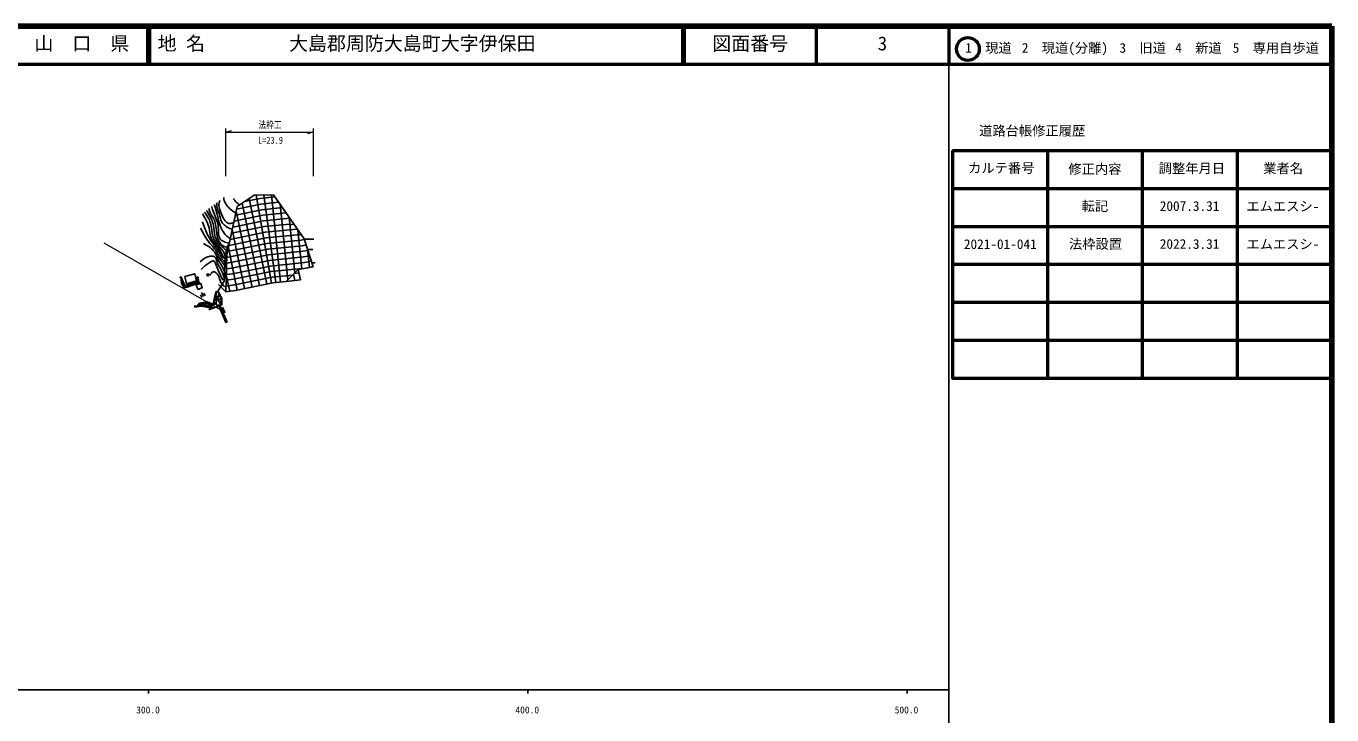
# Model space of a CAD drawing. Units: millimetres on the paper, with parts at other scales. Extents: x 40 to 680, y 20 to 380.
# Drawn here: x 335.7 to 680, y 198.4 to 380 of the extents above; entities that cross this region are included whole.
import ezdxf
from ezdxf.enums import TextEntityAlignment as Align

# ---------------------------------------------------------------- set-up
doc = ezdxf.new("R2010")
doc.units = ezdxf.units.MM
for name, color, linetype, lineweight in [('M-BGD', 7, 'Continuous', 25), ('M-STR-HTXT', 7, 'Continuous', 13), ('M-STR-STR3', 7, 'Continuous', 25), ('M-TTL', 2, 'Continuous', 140), ('M-TTL-BAND', 7, 'Continuous', 25), ('M-TTL-FRAM', 2, 'Continuous', 50), ('M-TTL-LINE', 7, 'Continuous', 50)]:
    doc.layers.add(name, color=color, linetype=linetype, lineweight=lineweight)
doc.layers.add('M-TTL-TXT', color=7, linetype='Continuous')
doc.styles.add('ＭＳ ゴシック', font='')
doc.styles.get('ＭＳ ゴシック').set_extended_font_data('MS Gothic')

msp = doc.modelspace()

# ---------------------------------------------------------------- linework, layer by layer
at = {"layer": 'M-BGD'}
for p, q in [((391.355, 332.419), (395.826, 335.421)), ((376.465, 313.964), (377.43, 311.769)), ((383.354, 314.297), (383.798, 314.525)), ((377.43, 311.769), (377.906, 311.575)), ((377.906, 311.575), (380.611, 312.421)), ((385.777, 310.004), (385.343, 308.432)), ((385.777, 310.004), (386.557, 309.78)), ((386.406, 311.884), (388.389, 309.934)), ((380.846, 306.185), (381.384, 306.914)), ((381.143, 306.587), (381.357, 306.346)), ((381.291, 306.788), (381.386, 306.657)), ((381.384, 306.914), (383.429, 307.285)), ((381.477, 306.931), (381.746, 306.469)), ((381.692, 309.1), (382.035, 308.433)), ((381.74, 306.978), (381.854, 306.737)), ((381.909, 309.773), (382.48, 308.661)), ((382.003, 307.026), (382.181, 306.549)), ((382.253, 307.072), (382.323, 306.827)), ((382.504, 307.117), (382.602, 306.622)), ((382.582, 309.557), (382.924, 308.89)), ((382.753, 307.162), (382.782, 306.912)), ((383.001, 307.207), (383.019, 306.695)), ((383.253, 307.253), (383.241, 306.997)), ((383.429, 307.285), (384.727, 306.758)), ((383.501, 307.256), (383.453, 306.77)), ((383.733, 307.161), (383.713, 306.919)), ((383.964, 307.067), (383.934, 306.614)), ((384.196, 306.973), (384.184, 306.746)), ((384.428, 306.879), (384.412, 306.446)), ((384.659, 306.785), (384.655, 306.568)), ((384.727, 306.758), (385.096, 306.894)), ((384.893, 306.819), (385.061, 306.408)), ((385.096, 306.894), (385.343, 308.432)), ((385.102, 306.926), (385.274, 306.787)), ((385.141, 307.173), (385.721, 306.775)), ((385.197, 307.52), (385.506, 307.353)), ((385.253, 307.867), (385.87, 307.615)), ((385.306, 308.197), (385.626, 308.103)), ((385.369, 308.524), (385.843, 308.419)), ((385.435, 308.765), (385.672, 308.711)), ((385.502, 309.006), (385.822, 308.93)), ((385.568, 309.247), (385.728, 309.208)), ((385.634, 309.488), (385.8, 309.446)), ((385.701, 309.729), (385.784, 309.707)), ((385.82, 306.831), (386.148, 306.066)), ((387.286, 306.489), (386.148, 306.066)), ((387.28, 308.274), (386.364, 307.834)), ((386.989, 308.879), (386.384, 308.588)), ((386.773, 309.33), (386.47, 309.184)), ((387.307, 307.269), (386.625, 307.287)), ((386.881, 309.104), (386.73, 309.032)), ((387.321, 307.777), (386.813, 307.791)), ((387.135, 308.576), (386.832, 308.431)), ((387.298, 306.928), (386.957, 306.937)), ((380.846, 306.185), (380.026, 306.192)), ((380.078, 305.848), (381.896, 306.127)), ((381.896, 306.127), (383.407, 305.894)), ((382.053, 306.103), (382.064, 306.173)), ((382.3, 306.065), (382.323, 306.204)), ((382.547, 306.027), (382.574, 306.182)), ((382.794, 305.988), (382.851, 306.299)), ((383.041, 305.95), (383.08, 306.152)), ((383.288, 305.912), (383.369, 306.314)), ((383.407, 305.894), (384.744, 305.552)), ((383.533, 305.862), (383.579, 306.08)), ((383.775, 305.8), (383.87, 306.237)), ((383.842, 305.202), (384.744, 305.552)), ((384.017, 305.738), (384.068, 305.96)), ((384.259, 305.676), (384.365, 306.12)), ((384.744, 305.552), (386.148, 306.066)), ((388.393, 301.816), (386.514, 306.202)), ((388.669, 301.934), (386.795, 306.307)), ((387.504, 305.876), (388.119, 304.507)), ((388.393, 301.816), (388.669, 301.934))]:
    msp.add_line(p, q, dxfattribs=at)
for points in [[(390.47, 328.299), (390.19, 328.143), (389.935, 328.033), (389.681, 327.954), (389.485, 327.922), (389.289, 327.921), (389.113, 327.951), (388.944, 328.012), (388.761, 328.112), (388.582, 328.246), (388.378, 328.441), (388.184, 328.669), (387.954, 328.996), (387.736, 329.359), (387.413, 329.989), (387.123, 330.618), (386.922, 331.106), (386.756, 331.589), (386.654, 331.965), (386.584, 332.341), (386.553, 332.664), (386.551, 332.983), (386.579, 333.27), (386.637, 333.559), (386.74, 333.886), (386.778, 333.979)], [(387.841, 334.778), (387.84, 334.62), (387.873, 334.337), (387.937, 334.051), (388.034, 333.744), (388.16, 333.445), (388.322, 333.142), (388.514, 332.847), (388.754, 332.538), (389.025, 332.239), (389.367, 331.91), (389.742, 331.593), (390.238, 331.212), (390.762, 330.849), (390.988, 330.712)], [(391.981, 332.911), (391.729, 333.05), (391.487, 333.218), (391.234, 333.433), (390.992, 333.679), (390.745, 333.976), (390.514, 334.302), (390.451, 334.399), (390.39, 334.498)], [(382.762, 330.961), (382.835, 330.834), (383.367, 330.012), (383.869, 329.179), (384.04, 328.827), (384.185, 328.459), (384.322, 328.017), (384.43, 327.564), (384.559, 326.836), (384.658, 326.1), (384.741, 325.487), (384.853, 324.888), (384.949, 324.526), (385.073, 324.176), (385.218, 323.846), (385.393, 323.522), (385.643, 323.135), (385.921, 322.76), (386.81, 321.712), (387.668, 320.653), (387.826, 320.388), (387.96, 320.103), (388.12, 319.625), (388.308, 319.158), (388.441, 318.948), (388.591, 318.766)], [(383.308, 331.371), (383.34, 331.293), (383.518, 330.937), (384.053, 330.03), (384.564, 329.103), (384.729, 328.713), (384.866, 328.307), (384.994, 327.829), (385.094, 327.336), (385.271, 326.001), (385.477, 324.681), (385.574, 324.333), (385.7, 323.992), (385.858, 323.659), (386.047, 323.333), (386.291, 322.977), (386.565, 322.631), (386.93, 322.228), (387.322, 321.839), (387.715, 321.489), (388.127, 321.164), (388.551, 320.867), (388.836, 320.691)], [(383.987, 331.881), (383.985, 331.866), (383.991, 331.589), (384.027, 331.319), (384.092, 331.075), (384.187, 330.839), (384.371, 330.495), (384.585, 330.157), (384.882, 329.711), (385.153, 329.249), (385.314, 328.904), (385.447, 328.548), (385.568, 328.131), (385.661, 327.7), (385.86, 326.101), (386.088, 324.514), (386.194, 324.116), (386.331, 323.72), (386.479, 323.383), (386.653, 323.061), (386.832, 322.79), (387.032, 322.542), (387.228, 322.343), (387.445, 322.165), (387.654, 322.031), (387.88, 321.923), (388.185, 321.816), (388.505, 321.737), (389.042, 321.649)], [(386.504, 324.824), (386.448, 325.155), (386.42, 325.501), (386.408, 326.3), (386.365, 327.098), (386.306, 327.527), (386.217, 327.953), (386.083, 328.434), (385.917, 328.918), (385.353, 330.277), (384.809, 331.667), (384.723, 332.004), (384.667, 332.343), (384.664, 332.391)], [(389.577, 324.142), (389.495, 324.149), (389.302, 324.198), (389.097, 324.284), (388.89, 324.406), (388.654, 324.583), (388.419, 324.799), (388.155, 325.087), (387.902, 325.409), (387.631, 325.806), (387.38, 326.228), (387.139, 326.695), (386.936, 327.152), (386.753, 327.646), (386.602, 328.14), (386.333, 329.243), (386.091, 330.364), (385.943, 330.996), (385.761, 331.637), (385.568, 332.21), (385.408, 332.781), (385.386, 332.933)], [(385.992, 333.389), (385.961, 333.16), (385.956, 332.894), (385.983, 332.576), (386.042, 332.251), (386.171, 331.765), (386.334, 331.273), (386.575, 330.589), (386.788, 329.893), (386.921, 329.332), (387.081, 328.786), (387.182, 328.545), (387.316, 328.307), (387.499, 328.043), (387.714, 327.788), (387.967, 327.536), (388.249, 327.298), (388.556, 327.078), (388.887, 326.879), (389.227, 326.71), (389.581, 326.566), (389.925, 326.459), (390.068, 326.428)], [(388.578, 318.192), (388.446, 318.298), (388.182, 318.547), (387.944, 318.813), (387.744, 319.082), (387.565, 319.374), (387.105, 320.276), (386.616, 321.168), (386.339, 321.576), (386.033, 321.974), (385.489, 322.635), (384.973, 323.309), (384.767, 323.628), (384.587, 323.964), (384.458, 324.269), (384.357, 324.587), (384.243, 325.085), (384.157, 325.597), (384.059, 326.218), (383.933, 326.829), (383.796, 327.314), (383.63, 327.792), (383.414, 328.316), (383.17, 328.829), (382.845, 329.433), (382.489, 330.031), (382.173, 330.518)], [(386.903, 319.69), (386.735, 320.067), (386.536, 320.437), (386.187, 320.991), (385.81, 321.533), (385.013, 322.614), (384.241, 323.712), (383.93, 324.215), (383.643, 324.737), (383.342, 325.353), (383.066, 325.989), (382.699, 326.934), (382.36, 327.894), (382.276, 328.137), (382.191, 328.385)], [(381.681, 326.747), (382.187, 325.752), (382.719, 324.774), (383.071, 324.187), (383.448, 323.617), (383.785, 323.158), (384.15, 322.713), (384.817, 321.973), (385.462, 321.215), (385.692, 320.892), (385.897, 320.552), (386.166, 320.001), (386.412, 319.429), (386.615, 318.975), (386.845, 318.533), (387.085, 318.161), (387.351, 317.805), (387.747, 317.301), (388.12, 316.777), (388.341, 316.421), (388.53, 316.099)], [(382.445, 322.675), (383.157, 322.273), (383.847, 321.849), (384.239, 321.576), (384.611, 321.281), (384.893, 321.021), (385.15, 320.743), (385.355, 320.479), (385.539, 320.194), (385.739, 319.806), (385.915, 319.399), (386.16, 318.79), (386.434, 318.19), (387.01, 317.252), (387.559, 316.299), (387.857, 315.604), (388.182, 314.92), (388.401, 314.571), (388.492, 314.447)], [(389.247, 322.602), (388.857, 322.199), (388.214, 319.392), (387.879, 312.713), (386.167, 309.892)], [(389.272, 322.718), (389.235, 322.724), (388.85, 322.809), (388.487, 322.921), (388.14, 323.059), (387.991, 323.129), (387.842, 323.206)], [(381.605, 317.871), (382.134, 318.292), (382.671, 318.681), (383.002, 318.887), (383.342, 319.063), (383.631, 319.181), (383.928, 319.27), (384.2, 319.321), (384.484, 319.344), (384.746, 319.336), (385.015, 319.297), (385.201, 319.243), (385.369, 319.163), (385.489, 319.073), (385.592, 318.959), (385.697, 318.787), (385.781, 318.588), (385.945, 318.038), (386.136, 317.502), (386.35, 317.058), (386.59, 316.631), (386.912, 316.074), (387.21, 315.499), (387.543, 314.762), (387.858, 314.004)], [(387.56, 313.04), (386.936, 314.326), (386.326, 315.652), (385.957, 316.524), (385.604, 317.435), (385.503, 317.715), (385.384, 317.96), (385.31, 318.032), (385.22, 318.078), (385.103, 318.098), (384.969, 318.089), (384.776, 318.038), (384.565, 317.949), (384.217, 317.754), (383.868, 317.523), (383.321, 317.125), (382.856, 316.751), (382.335, 316.289), (381.862, 315.84)], [(376.465, 313.964), (376.638, 312.098), (377.347, 311.02), (378.199, 311.173), (381.372, 312.29), (380.751, 313.838)], [(380.611, 312.421), (380.997, 312.827), (380.751, 313.838)], [(384.02, 314.216), (384.28, 314.571), (384.545, 314.885), (384.7, 315.027), (384.863, 315.138), (384.995, 315.195), (385.132, 315.221), (385.27, 315.214), (385.411, 315.176), (385.583, 315.093), (385.757, 314.974), (385.949, 314.802), (386.125, 314.604), (386.291, 314.368), (386.427, 314.121), (386.587, 313.75), (386.719, 313.367), (386.871, 312.898), (387.05, 312.446), (387.173, 312.213), (387.322, 311.994), (387.537, 311.751), (387.782, 311.52), (387.925, 311.396), (388.074, 311.27)], [(387.879, 313.937), (388.101, 313.674), (388.347, 313.427), (388.466, 313.325)], [(380.846, 306.185), (381.776, 306.478), (383.477, 306.774), (384.851, 306.292), (385.82, 306.831), (385.875, 307.678), (385.777, 310.004)], [(387.286, 306.489), (386.861, 306.794), (386.295, 307.976), (386.557, 309.78)], [(387.286, 306.489), (387.331, 308.166), (386.557, 309.78)], [(381.896, 306.127), (383.135, 306.351), (384.294, 306.171), (385.013, 305.65)]]:
    msp.add_lwpolyline(points, dxfattribs=at)
for points in [[(377.525, 313.969), (380.161, 314.677), (380.669, 312.784), (378.033, 312.077)], [(380.957, 310.583), (382.138, 310.988), (381.741, 312.146), (380.56, 311.741)], [(388.129, 304.759), (388.119, 304.507), (387.924, 304.666)]]:
    msp.add_lwpolyline(points, close=True, dxfattribs=at)
msp.add_circle((383.576, 314.411), 0.25, dxfattribs=at)
for centre, radius, start, end in [((388.611, 319.642), 0.5, 77.88898, 268.68402), ((376.636, 313.712), 0.305, 124.06354, 283.39355), ((376.877, 313.163), 0.305, 124.06354, 283.39355), ((380.803, 313.582), 0.26, 285.88348, 101.3934), ((380.925, 313.077), 0.26, 285.88348, 101.3934), ((377.118, 312.614), 0.305, 124.06354, 283.39355), ((377.359, 312.065), 0.305, 124.06354, 283.39355), ((377.671, 311.679), 0.257, 159.48041, 336.21146), ((378.166, 311.694), 0.286, 204.53522, 10.20242), ((378.707, 311.863), 0.286, 204.53522, 10.20242), ((379.248, 312.032), 0.286, 204.53522, 10.20242), ((379.789, 312.201), 0.286, 204.53522, 10.20242), ((380.33, 312.371), 0.286, 204.53522, 10.20242), ((380.781, 312.646), 0.282, 232.92474, 40.03494), ((387.022, 306.328), 0.309, 31.45898, 189.29156), ((386.453, 306.116), 0.309, 31.45898, 189.29156)]:
    msp.add_arc(centre, radius, start, end, dxfattribs=at)
for points, knots in [([(386.504, 324.824), (386.556, 324.529), (386.608, 324.234), (386.756, 323.989), (386.881, 323.784), (387.074, 323.614), (387.282, 323.479), (387.507, 323.334), (387.749, 323.231), (387.991, 323.129)], [0, 0, 0, 0, 1, 1, 1, 2, 2, 2, 3, 3, 3, 3]), ([(411.538, 323.83), (411.206, 323.839), (410.874, 323.849), (410.542, 323.85), (410.031, 323.851), (409.519, 323.83), (409.008, 323.81)], [0, 0, 0, 0, 1, 1, 1, 2, 2, 2, 2]), ([(411.279, 321.1), (411.067, 321.111), (410.854, 321.122), (410.642, 321.12), (410.389, 321.118), (410.137, 321.099), (409.885, 321.08)], [0, 0, 0, 0, 1, 1, 1, 2, 2, 2, 2]), ([(386.903, 319.69), (387.042, 319.362), (387.18, 319.034), (387.342, 318.712), (387.45, 318.498), (387.567, 318.287), (387.725, 318.112), (387.845, 317.979), (387.988, 317.867), (388.132, 317.754)], [0, 0, 0, 0, 1, 1, 1, 2, 2, 2, 3, 3, 3, 3]), ([(411.889, 317.635), (411.723, 317.61), (411.558, 317.585), (411.391, 317.56), (411.275, 317.544), (411.159, 317.527), (411.043, 317.511)], [0, 0, 0, 0, 1, 1, 1, 2, 2, 2, 2])]:
    msp.add_open_spline(points, degree=3, knots=knots, dxfattribs=at)
at = {"layer": 'M-STR-HTXT'}
for p, q in [((388.389, 340.443), (388.389, 353.021)), ((388.389, 352.021), (389.889, 352.441)), ((388.389, 352.021), (411.402, 352.021)), ((411.402, 352.021), (409.902, 351.601)), ((411.402, 353.021), (411.402, 340.443)), ((356.162, 322.839), (386.843, 305.278))]:
    msp.add_line(p, q, dxfattribs=at)
at = {"layer": 'M-STR-STR3'}
for p, q in [((391.355, 332.419), (395.826, 335.421)), ((394.495, 334.527), (399.194, 311.958)), ((396.351, 335.428), (400.376, 312.199)), ((401.57, 312.36), (398.368, 335.455)), ((402.771, 312.481), (400.388, 335.504)), ((388.611, 319.642), (391.355, 332.419)), ((391.098, 331.222), (395.274, 311.161)), ((392.703, 333.324), (397.234, 311.559)), ((404.718, 313.092), (402.658, 333)), ((406.541, 314.908), (405.019, 329.608)), ((405.224, 327.595), (406.283, 327.794)), ((390.06, 326.391), (393.314, 310.762)), ((408.44, 315.989), (407.381, 326.217)), ((408.239, 323.582), (409.055, 323.735)), ((389.023, 321.561), (391.354, 310.363)), ((408.453, 322.096), (409.524, 322.297)), ((408.666, 320.61), (409.994, 320.859)), ((410.412, 316.359), (409.925, 321.071)), ((388.389, 309.934), (388.611, 319.642)), ((408.88, 319.124), (410.463, 319.421)), ((409.094, 317.638), (410.932, 317.983)), ((388.489, 314.313), (389.373, 310.065)), ((404.254, 312.629), (407.438, 315.801)), ((406.513, 312.931), (406.169, 314.537)), ((407.62, 314.952), (406.426, 314.793)), ((408.01, 313.131), (404.254, 312.629))]:
    msp.add_line(p, q, dxfattribs=at)
for points in [[(393.29, 333.718), (397.402, 334.555), (401.302, 334.946)], [(395.826, 335.421), (400.924, 335.489), (409.007, 323.883), (411.402, 316.545)], [(390.527, 328.563), (398.077, 330.1), (404.246, 330.719)], [(390.871, 330.164), (397.852, 331.585), (403.265, 332.128)], [(391.214, 331.765), (397.627, 333.07), (402.283, 333.537)], [(389.839, 325.362), (398.527, 327.13), (405.207, 327.8)], [(390.183, 326.963), (398.302, 328.615), (405.227, 329.31)], [(389.152, 322.161), (398.977, 324.16), (408.025, 325.068)], [(389.495, 323.761), (398.752, 325.645), (407.19, 326.492)], [(388.562, 317.523), (389.623, 317.664), (399.652, 319.705), (408.666, 320.61)], [(388.597, 319.041), (389.374, 319.144), (399.427, 321.19), (408.453, 322.096)], [(388.813, 320.583), (389.126, 320.625), (399.202, 322.675), (408.239, 323.582)], [(388.493, 314.488), (390.121, 314.704), (400.102, 316.735), (409.094, 317.638)], [(388.528, 316.005), (389.872, 316.184), (399.877, 318.22), (408.88, 319.124)], [(388.423, 311.452), (390.618, 311.744), (400.552, 313.765), (405.937, 314.306)], [(388.458, 312.97), (390.369, 313.224), (400.327, 315.25), (408.432, 316.064)], [(408.01, 313.131), (407.438, 315.801), (411.402, 316.545)], [(388.389, 309.934), (390.867, 310.264), (400.777, 312.28), (404.254, 312.629)]]:
    msp.add_lwpolyline(points, dxfattribs=at)
at = {"layer": 'M-TTL'}
for p, q in [((680, 380), (40, 380)), ((680, 20), (680, 380))]:
    msp.add_line(p, q, dxfattribs=at)
at = {"layer": 'M-TTL-BAND'}
for p, q in [((579, 20), (579, 370)), ((40, 205), (579, 205)), ((368, 205), (368, 204)), ((468, 205), (468, 204)), ((568, 205), (568, 204))]:
    msp.add_line(p, q, dxfattribs=at)
at = {"layer": 'M-TTL-FRAM'}
msp.add_line((580, 347.197), (680, 347.197), dxfattribs=at)
msp.add_lwpolyline([(580, 347.197), (580, 287.197), (680, 287.197)], dxfattribs=at)
at = {"layer": 'M-TTL-LINE'}
for p, q in [((367.75, 380), (367.75, 370)), ((368.25, 380), (368.25, 370)), ((508.747, 380), (508.747, 370)), ((509.247, 380), (509.247, 370)), ((543.996, 380), (543.996, 370)), ((579, 380), (579, 370)), ((40, 370), (680, 370)), ((605, 347.197), (605, 287.197)), ((630, 347.197), (630, 287.197)), ((655, 347.197), (655, 287.197)), ((580, 337.197), (680, 337.197)), ((580, 327.197), (680, 327.197)), ((580, 317.197), (680, 317.197)), ((580, 307.197), (680, 307.197)), ((580, 297.197), (680, 297.197))]:
    msp.add_line(p, q, dxfattribs=at)
msp.add_circle((584.031, 373.958), 3, dxfattribs=at)

# ---------------------------------------------------------------- texts
at = {"layer": 'M-STR-HTXT', "style": 'ＭＳ ゴシック', "width": 0.8}
for s, p in [('法枠工', (396.945, 352.521)), ('L=23.9', (396.847, 348.421))]:
    msp.add_text(s, height=1.833, dxfattribs=at).set_placement(p, align=Align.BOTTOM_LEFT)
at = {"layer": 'M-TTL-BAND', "style": 'ＭＳ ゴシック'}
for s, p in [('300.0', (364.719, 198.195)), ('400.0', (464.719, 198.195)), ('500.0', (564.719, 198.195))]:
    msp.add_text(s, height=1.833, dxfattribs=at).set_placement(p, align=Align.BOTTOM_LEFT)
at = {"layer": 'M-TTL-TXT', "style": 'ＭＳ ゴシック'}
for s, height, p in [('山\u3000口\u3000県', 3.666, (337.875, 372.5)), ('地 名', 3.666, (370.38, 372.5)), ('大島郡周防大島町大字伊保田', 3.666, (405.024, 372.5)), ('図面番号', 3.666, (516.621, 372.5)), ('3', 3.666, (560.246, 372.5)), ('1\u3000現道', 2.566, (583.323, 372.208)), ('2\u3000現道(分離)', 2.566, (598.244, 372.208)), ('3\u3000旧道', 2.566, (623.996, 372.208)), ('4\u3000新道', 2.566, (638.699, 372.208)), ('5\u3000専用自歩道', 2.566, (653.853, 372.208)), ('道路台帳修正履歴', 2.566, (586.968, 350.363)), ('カルテ番号', 2.566, (584.089, 340.527)), ('修正内容', 2.566, (610.509, 340.273)), ('調整年月日', 2.566, (634.339, 340.447)), ('業者名', 2.566, (661.884, 340.447)), ('転記', 2.566, (614, 330.495)), ('2007.3.31', 2.566, (634.625, 330.495)), ('エムエスシ-', 2.566, (657.452, 330.439)), ('2021-01-041', 2.566, (582.962, 320.439)), ('法枠設置', 2.566, (610.675, 320.495)), ('2022.3.31', 2.566, (634.625, 320.495)), ('エムエスシ-', 2.566, (657.452, 320.439))]:
    msp.add_text(s, height=height, dxfattribs=at).set_placement(p, align=Align.BOTTOM_LEFT)

doc.saveas('drawing.dxf')
